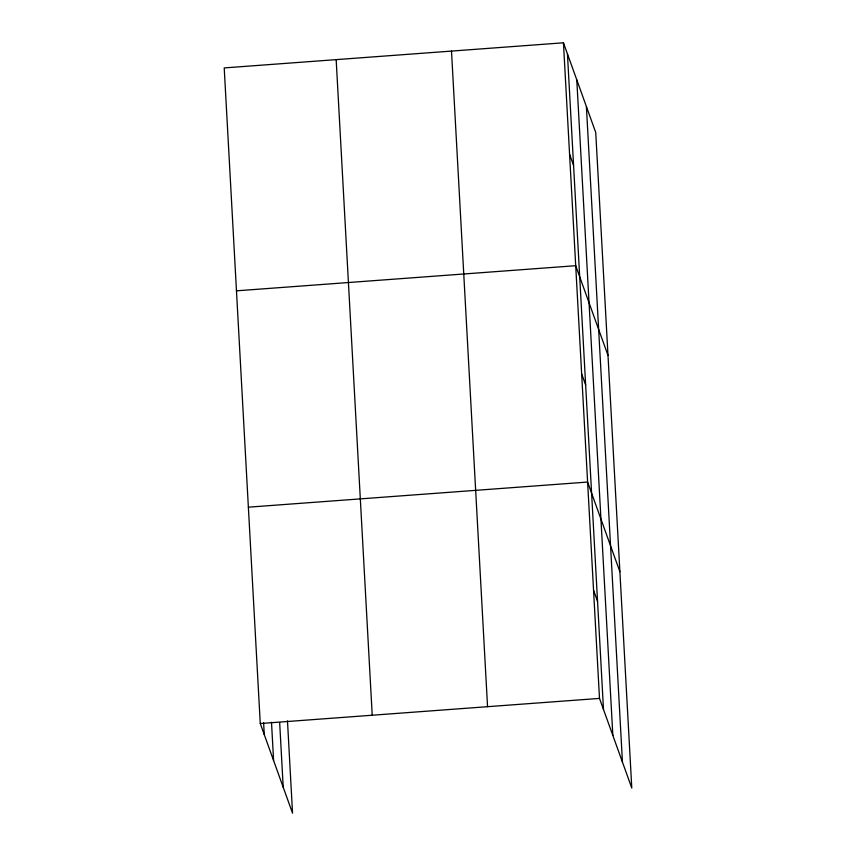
<?xml version="1.0" encoding="UTF-8"?>
<svg xmlns="http://www.w3.org/2000/svg" width="856" height="856" viewBox="0 0 856 856"><rect width="100%" height="100%" fill="white"/><g stroke="black" fill="none" stroke-linecap="round" stroke-linejoin="round"><path stroke-width="1.28" d="M563.451 42.8L599.5 698.4L631.792 788.076L595.733 132.477L563.451 42.8L224.208 67.924L260.267 723.523L292.549 813.2L287.477 720.859M236.47 290.826L575.703 265.702L607.995 355.379M248.368 507.18L587.601 482.056L619.894 571.733M260.267 723.523L599.5 698.4M569.572 154.251L573.573 165.358M581.652 373.879L585.654 384.986M593.55 590.233L597.552 601.34M586.392 106.551L622.451 762.15M576.784 79.833L612.843 735.443M567.442 53.907L603.501 709.517M451.497 51.093L487.556 706.692M336.162 59.631L372.221 715.231M279.666 722.635L283.218 787.274M271.502 722.303L273.599 760.567M263.616 722.764L264.269 734.63"/></g></svg>
